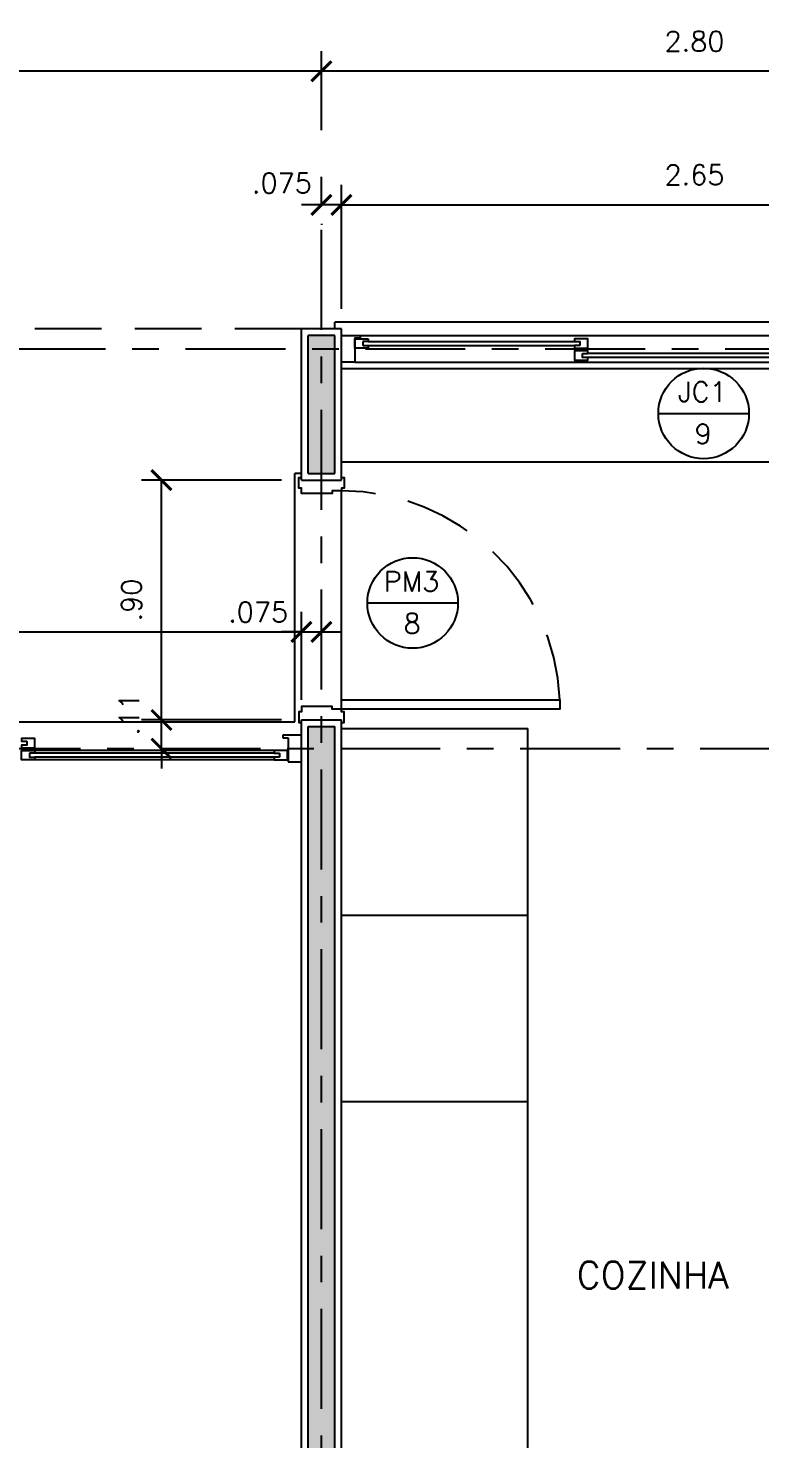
# Model space of a CAD drawing. Header units: millimetres. Extents: x 90.4 to 130, y 123.7 to 148.
# Drawn here: x 116.2 to 118.94, y 136.1 to 141.39 of the extents above; entities that cross this region are included whole.
import ezdxf

# ---------------------------------------------------------------- set-up
doc = ezdxf.new("R2010")
doc.units = ezdxf.units.MM
doc.linetypes.add('CENTER', pattern=[0.6, 0.375, -0.075, 0.075, -0.075])
doc.linetypes.add('HIDDEN', pattern=[0.375, 0.25, -0.125])
for name, color, linetype in [('ALV', 5, 'Continuous'), ('CAIX', 2, 'Continuous'), ('CAIXN', 7, 'Continuous'), ('COTAS', 1, 'Continuous'), ('EIXOS', 141, 'CENTER'), ('LPROJ', 7, 'HIDDEN'), ('LVISTA02', 1, 'Continuous'), ('REVEST', 2, 'Continuous'), ('SOLID', 8, 'Continuous'), ('TEXT', 3, 'Continuous')]:
    doc.layers.add(name, color=color, linetype=linetype)
doc.styles.add('60-50', font='romans.shx', dxfattribs={"height": 0.075})
doc.styles.add('80-50', font='romans.shx', dxfattribs={"height": 0.1})
doc.dimstyles.new('50', dxfattribs={"dimtxt": 0.1, "dimasz": 2.5, "dimexe": 1.25, "dimexo": 0.625, "dimgap": 0.075, "dimtad": 1, "dimzin": 0, "dimdsep": 46, "dimtxsty": '60-50', "dimcen": 2.5, "dimclrt": 3, "dimadec": 0, "dimazin": 0, "dimtfac": 1, "dimtmove": 0, "dimatfit": 3, "dimfxl": 1, "dimarcsym": 0})

# ---------------------------------------------------------------- blocks, each defined once
blk = doc.blocks.new('_ARCHTICK')
at = {"color": 0, "linetype": 'ByBlock', "const_width": 0.15}
blk.add_lwpolyline([(-0.5, -0.5), (0.5, 0.5)], dxfattribs=at)
blk = doc.blocks.new('*D13')
at = {"color": 0, "linetype": 'ByBlock'}
for p, q in [((117.2986, 141.0084), (117.2986, 141.3043)), ((120.0986, 141.2293), (117.2986, 141.2293))]:
    blk.add_line(p, q, dxfattribs=at)
at = {"layer": 'DEFPOINTS', "color": 0, "linetype": 'ByBlock'}
for p in [(117.2986, 141.2293), (117.2986, 140.9334), (120.0986, 140.9334)]:
    blk.add_point(p, dxfattribs=at)
at = {"color": 0, "linetype": 'ByBlock', "xscale": 0.075, "yscale": 0.075, "zscale": 0.075, "rotation": 180}
blk.add_blockref('_ARCHTICK', (117.2986, 141.2293), dxfattribs=at)
at = {"color": 0, "linetype": 'ByBlock', "xscale": 0.075, "yscale": 0.075, "zscale": 0.075}
blk.add_blockref('_ARCHTICK', (120.0986, 141.2293), dxfattribs=at)
at = {"color": 3, "linetype": 'ByBlock', "insert": (118.6986, 141.3418), "char_height": 0.075, "attachment_point": 5, "style": '60-50'}
blk.add_mtext('2.80', dxfattribs=at)
blk = doc.blocks.new('*D14')
at = {"color": 0, "linetype": 'ByBlock'}
for p, q in [((102.7986, 140.1888), (102.7986, 141.3043)), ((117.2986, 141.2293), (102.7986, 141.2293))]:
    blk.add_line(p, q, dxfattribs=at)
at = {"layer": 'DEFPOINTS', "color": 0, "linetype": 'ByBlock'}
for p in [(102.7986, 141.2293), (117.2986, 140.9334), (102.7986, 140.1138)]:
    blk.add_point(p, dxfattribs=at)
at = {"color": 0, "linetype": 'ByBlock', "xscale": 0.075, "yscale": 0.075, "zscale": 0.075, "rotation": 180}
blk.add_blockref('_ARCHTICK', (102.7986, 141.2293), dxfattribs=at)
at = {"color": 0, "linetype": 'ByBlock', "xscale": 0.075, "yscale": 0.075, "zscale": 0.075}
blk.add_blockref('_ARCHTICK', (117.2986, 141.2293), dxfattribs=at)
at = {"color": 3, "linetype": 'ByBlock', "insert": (110.0486, 141.3418), "char_height": 0.075, "attachment_point": 5, "style": '60-50'}
blk.add_mtext('14.50', dxfattribs=at)
blk = doc.blocks.new('*D97')
at = {"color": 0, "linetype": 'ByBlock'}
for p, q in [((117.2236, 138.8696), (117.2236, 139.2002)), ((113.2236, 139.1252), (117.2236, 139.1252))]:
    blk.add_line(p, q, dxfattribs=at)
at = {"layer": 'DEFPOINTS', "color": 0, "linetype": 'ByBlock'}
for p in [(113.2236, 139.1252), (117.2236, 139.1252), (117.2236, 138.7946)]:
    blk.add_point(p, dxfattribs=at)
at = {"color": 0, "linetype": 'ByBlock', "xscale": 0.075, "yscale": 0.075, "zscale": 0.075, "rotation": 180}
blk.add_blockref('_ARCHTICK', (113.2236, 139.1252), dxfattribs=at)
at = {"color": 0, "linetype": 'ByBlock', "xscale": 0.075, "yscale": 0.075, "zscale": 0.075}
blk.add_blockref('_ARCHTICK', (117.2236, 139.1252), dxfattribs=at)
at = {"color": 3, "linetype": 'ByBlock', "insert": (115.2236, 139.2377), "char_height": 0.075, "attachment_point": 5, "style": '60-50'}
blk.add_mtext('4.00', dxfattribs=at)
blk = doc.blocks.new('*D98')
at = {"color": 0, "linetype": 'ByBlock'}
for p, q in [((117.2236, 139.1252), (117.1486, 139.1252)), ((117.2236, 139.1252), (117.2986, 139.1252)), ((117.2986, 139.1252), (117.3736, 139.1252))]:
    blk.add_line(p, q, dxfattribs=at)
at = {"layer": 'DEFPOINTS', "color": 0, "linetype": 'ByBlock'}
for p in [(117.2986, 139.1252), (117.2986, 139.1252), (117.2236, 138.7946)]:
    blk.add_point(p, dxfattribs=at)
at = {"color": 0, "linetype": 'ByBlock', "xscale": 0.075, "yscale": 0.075, "zscale": 0.075}
blk.add_blockref('_ARCHTICK', (117.2236, 139.1252), dxfattribs=at)
at = {"color": 0, "linetype": 'ByBlock', "xscale": 0.075, "yscale": 0.075, "zscale": 0.075, "rotation": 180}
blk.add_blockref('_ARCHTICK', (117.2986, 139.1252), dxfattribs=at)
at = {"color": 3, "linetype": 'ByBlock', "insert": (117.0613, 139.1995), "char_height": 0.075, "attachment_point": 5, "style": '60-50'}
blk.add_mtext('.075', dxfattribs=at)
blk = doc.blocks.new('*D99')
at = {"color": 0, "linetype": 'ByBlock'}
for p, q in [((120.0236, 140.3371), (120.0236, 140.8027)), ((117.3736, 140.7277), (120.0236, 140.7277))]:
    blk.add_line(p, q, dxfattribs=at)
at = {"layer": 'DEFPOINTS', "color": 0, "linetype": 'ByBlock'}
for p in [(120.0236, 140.7277), (117.3736, 140.2621), (120.0236, 140.2621)]:
    blk.add_point(p, dxfattribs=at)
at = {"color": 0, "linetype": 'ByBlock', "xscale": 0.075, "yscale": 0.075, "zscale": 0.075, "rotation": 180}
blk.add_blockref('_ARCHTICK', (117.3736, 140.7277), dxfattribs=at)
at = {"color": 0, "linetype": 'ByBlock', "xscale": 0.075, "yscale": 0.075, "zscale": 0.075}
blk.add_blockref('_ARCHTICK', (120.0236, 140.7277), dxfattribs=at)
at = {"color": 3, "linetype": 'ByBlock', "insert": (118.6986, 140.8402), "char_height": 0.075, "attachment_point": 5, "style": '60-50'}
blk.add_mtext('2.65', dxfattribs=at)
blk = doc.blocks.new('*D102')
at = {"color": 0, "linetype": 'ByBlock'}
for p, q in [((116.6984, 138.7946), (116.6984, 138.8696)), ((117.1486, 138.7946), (116.6234, 138.7946)), ((116.6984, 138.6871), (116.6984, 138.7946)), ((116.6984, 138.6871), (116.6984, 138.6121))]:
    blk.add_line(p, q, dxfattribs=at)
at = {"layer": 'DEFPOINTS', "color": 0, "linetype": 'ByBlock'}
for p in [(116.6984, 138.7946), (117.2236, 138.7946), (116.7051, 138.6871)]:
    blk.add_point(p, dxfattribs=at)
at = {"color": 0, "linetype": 'ByBlock', "xscale": 0.075, "yscale": 0.075, "zscale": 0.075}
for p, rotation in [((116.6984, 138.7946), 270), ((116.6984, 138.6871), 90)]:
    blk.add_blockref('_ARCHTICK', p, dxfattribs=dict(at, rotation=rotation))
at = {"color": 3, "linetype": 'ByBlock', "insert": (116.5777, 138.8165), "char_height": 0.075, "attachment_point": 5, "rotation": 90, "style": '60-50'}
blk.add_mtext('.11', dxfattribs=at)
blk = doc.blocks.new('*D103')
at = {"color": 0, "linetype": 'ByBlock'}
for p, q in [((117.1486, 139.6946), (116.6234, 139.6946)), ((116.6984, 138.7946), (116.6984, 139.6946))]:
    blk.add_line(p, q, dxfattribs=at)
at = {"layer": 'DEFPOINTS', "color": 0, "linetype": 'ByBlock'}
for p in [(116.6984, 139.6946), (117.2236, 139.6946), (117.2236, 138.7946)]:
    blk.add_point(p, dxfattribs=at)
at = {"color": 0, "linetype": 'ByBlock', "xscale": 0.075, "yscale": 0.075, "zscale": 0.075}
for p, rotation in [((116.6984, 139.6946), 90), ((116.6984, 138.7946), 270)]:
    blk.add_blockref('_ARCHTICK', p, dxfattribs=dict(at, rotation=rotation))
at = {"color": 3, "linetype": 'ByBlock', "insert": (116.5859, 139.2446), "char_height": 0.075, "attachment_point": 5, "rotation": 90, "style": '60-50'}
blk.add_mtext('.90', dxfattribs=at)
blk = doc.blocks.new('*D144')
at = {"color": 0, "linetype": 'ByBlock'}
for p, q in [((117.3736, 140.3371), (117.3736, 140.8027)), ((117.2986, 140.7277), (117.2236, 140.7277)), ((117.3736, 140.7277), (117.2986, 140.7277)), ((117.3736, 140.7277), (117.2986, 140.7277)), ((117.3736, 140.7277), (117.4486, 140.7277)), ((117.2986, 140.6565), (117.2986, 140.6527))]:
    blk.add_line(p, q, dxfattribs=at)
at = {"layer": 'DEFPOINTS', "color": 0, "linetype": 'ByBlock'}
for p in [(117.2986, 140.7315), (117.2986, 140.7277), (117.3736, 140.2621)]:
    blk.add_point(p, dxfattribs=at)
at = {"color": 0, "linetype": 'ByBlock', "xscale": 0.075, "yscale": 0.075, "zscale": 0.075}
blk.add_blockref('_ARCHTICK', (117.2986, 140.7277), dxfattribs=at)
at = {"color": 0, "linetype": 'ByBlock', "xscale": 0.075, "yscale": 0.075, "zscale": 0.075, "rotation": 180}
blk.add_blockref('_ARCHTICK', (117.3736, 140.7277), dxfattribs=at)
at = {"color": 3, "linetype": 'ByBlock', "insert": (117.1504, 140.8098), "char_height": 0.075, "attachment_point": 5, "style": '60-50'}
blk.add_mtext('.075', dxfattribs=at)

msp = doc.modelspace()

# ---------------------------------------------------------------- hatches: boundary and pattern name
at = {"layer": 'SOLID'}
h = msp.add_hatch(color=256, dxfattribs=at)
h.paths.add_polyline_path([(113.1986, 138.6371), (113.1986, 138.7371), (111.2986, 138.7371), (111.2986, 138.6371)])
h.paths.add_polyline_path([(111.2986, 134.7371), (111.2986, 134.6371), (113.0986, 134.6371), (113.0986, 134.5871), (113.1986, 134.5871), (113.1986, 134.6371), (114.2486, 134.6371), (114.2486, 134.5871), (114.3486, 134.5871), (114.3486, 134.7371)])
h.paths.add_polyline_path([(113.0986, 132.1626), (113.0986, 131.3616), (112.6624, 131.1871), (112.4986, 131.1871), (112.4986, 131.0871), (113.0986, 131.0871), (113.0986, 129.8871), (113.1986, 129.8871), (113.1986, 131.1871), (113.2486, 131.1871), (113.2486, 131.2871), (113.1986, 131.2871), (113.1986, 133.6371), (113.0986, 133.6371), (113.0986, 132.4371), (112.4986, 132.4371), (112.4986, 132.3371), (112.6624, 132.3371)])
h.paths.add_polyline_path([(111.2986, 128.2871), (111.2986, 128.0871), (113.1986, 128.0871), (113.1986, 128.2871)])
h.paths.add_polyline_path([(114.2486, 128.2871), (114.2486, 128.0871), (116.1986, 128.0871), (116.1986, 128.2871), (115.3986, 128.2871), (115.3986, 128.2971), (115.2986, 128.2971), (115.2986, 128.2871)])
h.paths.add_polyline_path([(114.3486, 129.9871), (114.3486, 129.9971), (114.2486, 129.9971), (114.2486, 129.8871), (115.2986, 129.8871), (115.2986, 129.8771), (115.3986, 129.8771), (115.3986, 129.8871), (116.1986, 129.8871), (116.1986, 129.9871)])
h.paths.add_polyline_path([(116.0986, 131.2871), (116.0986, 131.0871), (117.3486, 131.0871), (117.3486, 132.4371), (116.7486, 132.4371), (116.7486, 133.4871), (120.3286, 133.4871), (120.3286, 133.5871), (120.1486, 133.5871), (120.1486, 133.6371), (120.0486, 133.6371), (120.0486, 133.5871), (117.3486, 133.5871), (117.3486, 133.6371), (117.2486, 133.6371), (117.2486, 133.5871), (114.3486, 133.5871), (114.3486, 133.6371), (114.2486, 133.6371), (114.2486, 133.4871), (116.6486, 133.4871), (116.6486, 132.4371), (114.2486, 132.4371), (114.2486, 131.2871), (114.1986, 131.2871), (114.1986, 131.1871), (114.2486, 131.1871), (114.2486, 130.7371), (114.3486, 130.7371), (114.3486, 132.3371), (117.2486, 132.3371), (117.2486, 131.2871)])
h.paths.add_polyline_path([(117.3486, 138.7696), (117.2486, 138.7696), (117.2486, 134.5871), (117.3486, 134.5871)])
h.paths.add_polyline_path([(117.3486, 140.2371), (117.2486, 140.2371), (117.2486, 139.7196), (117.3486, 139.7196)])

# ---------------------------------------------------------------- linework, layer by layer
at = {"layer": 'ALV'}
for p, q in [((117.2486, 139.7196), (117.2486, 140.2371)), ((117.3486, 140.2371), (117.2486, 140.2371)), ((117.3486, 139.7196), (117.3486, 140.2371)), ((117.2486, 139.7196), (117.3486, 139.7196)), ((117.2486, 134.5871), (117.2486, 138.7696)), ((117.2486, 138.7696), (117.3486, 138.7696)), ((117.3486, 134.5871), (117.3486, 138.7696))]:
    msp.add_line(p, q, dxfattribs=at)
at = {"layer": 'CAIX'}
for p, q in [((117.4236, 140.1896), (117.4236, 140.2246)), ((117.4236, 140.2246), (117.4736, 140.2246)), ((117.4736, 140.2146), (117.4536, 140.2146)), ((117.4536, 140.2146), (117.4536, 140.1996)), ((117.4736, 140.2246), (117.4736, 140.2146)), ((117.4736, 140.2146), (118.2486, 140.2146)), ((117.4736, 140.1896), (117.4236, 140.1896)), ((117.4536, 140.1996), (117.4736, 140.1996)), ((117.4736, 140.1996), (118.2486, 140.1996)), ((117.4736, 140.1996), (117.4736, 140.1896)), ((119.0986, 140.1696), (118.2986, 140.1696)), ((119.0986, 140.1546), (118.2986, 140.1546)), ((117.2236, 138.7371), (117.1536, 138.7371)), ((117.1536, 138.7371), (117.1536, 138.7271)), ((117.1536, 138.7271), (117.1736, 138.7271)), ((117.1736, 138.7271), (117.1736, 138.6371)), ((117.1711, 138.6796), (117.1211, 138.6796)), ((117.1211, 138.6796), (117.1211, 138.6696)), ((117.1711, 138.6446), (117.1711, 138.6796)), ((117.1211, 138.6696), (116.2236, 138.6696)), ((117.1211, 138.6546), (116.2236, 138.6546)), ((117.1211, 138.6696), (117.1411, 138.6696)), ((117.1411, 138.6546), (117.1211, 138.6546)), ((117.1211, 138.6546), (117.1211, 138.6446)), ((117.1211, 138.6446), (117.1711, 138.6446)), ((117.1411, 138.6696), (117.1411, 138.6546)), ((117.1736, 138.6371), (117.2236, 138.6371))]:
    msp.add_line(p, q, dxfattribs=at)
at = {"layer": 'CAIX', "color": 1}
for p, q in [((117.4436, 140.2371), (119.9536, 140.2371)), ((117.4236, 140.1371), (119.9736, 140.1371)), ((117.1211, 138.6796), (116.2236, 138.6796)), ((117.1211, 138.6446), (116.2236, 138.6446))]:
    msp.add_line(p, q, dxfattribs=at)
at = {"layer": 'CAIX'}
for points in [[(117.3736, 140.2371), (117.4436, 140.2371), (117.4436, 140.2271), (117.4236, 140.2271), (117.4236, 140.1371), (117.3736, 140.1371)], [(117.3736, 139.7046), (117.3836, 139.7046), (117.3836, 139.6646), (117.3736, 139.6646), (117.3736, 139.6546), (117.3386, 139.6546), (117.3386, 139.6446), (117.2236, 139.6446), (117.2236, 139.6646), (117.2136, 139.6646), (117.2136, 139.7046), (117.2236, 139.7046)], [(117.3736, 138.7846), (117.3836, 138.7846), (117.3836, 138.8246), (117.3736, 138.8246), (117.3736, 138.8346), (117.3386, 138.8346), (117.3386, 138.8446), (117.2236, 138.8446), (117.2236, 138.8246), (117.2136, 138.8246), (117.2136, 138.7846), (117.2236, 138.7846)], [(117.3736, 138.8346), (117.3736, 138.8696), (118.1936, 138.8696), (118.1936, 138.8346), (117.3736, 138.8346)]]:
    msp.add_lwpolyline(points, dxfattribs=at)
for points in [[(118.2686, 140.1996), (118.2486, 140.1996), (118.2486, 140.1896), (118.2986, 140.1896), (118.2986, 140.2246), (118.2486, 140.2246), (118.2486, 140.2146), (118.2686, 140.2146)], [(118.2786, 140.1696), (118.2986, 140.1696), (118.2986, 140.1796), (118.2486, 140.1796), (118.2486, 140.1446), (118.2986, 140.1446), (118.2986, 140.1546), (118.2786, 140.1546)], [(116.1936, 138.7146), (116.1936, 138.6996), (116.1736, 138.6996), (116.1736, 138.6896), (116.2236, 138.6896), (116.2236, 138.7246), (116.1736, 138.7246), (116.1736, 138.7146)], [(116.2036, 138.6696), (116.2036, 138.6546), (116.2236, 138.6546), (116.2236, 138.6446), (116.1736, 138.6446), (116.1736, 138.6796), (116.2236, 138.6796), (116.2236, 138.6696)]]:
    msp.add_lwpolyline(points, close=True, dxfattribs=at)
at = {"layer": 'CAIX', "color": 8, "linetype": 'HIDDEN'}
msp.add_arc((117.3737, 138.8339), 0.8207, 2.4913, 90.0072, dxfattribs=at)
at = {"layer": 'CAIXN', "color": 8, "ltscale": 0.5}
for p, q in [((118.5628, 139.9451), (118.9028, 139.9451)), ((117.471, 139.2336), (117.811, 139.2336))]:
    msp.add_line(p, q, dxfattribs=at)
for centre in [(118.7328, 139.9451), (117.641, 139.2336)]:
    msp.add_circle(centre, 0.17, dxfattribs=at)
at = {"layer": 'EIXOS'}
for p, q in [((117.2986, 127.4336), (117.2986, 140.9334)), ((116.1135, 140.1871), (124.4359, 140.1871)), ((101.8448, 138.6871), (123.1361, 138.6871))]:
    msp.add_line(p, q, dxfattribs=at)
at = {"layer": 'LPROJ'}
msp.add_line((117.2236, 140.2621), (102.6736, 140.2621), dxfattribs=at)
at = {"layer": 'LVISTA02'}
for p, q in [((120.0486, 140.2871), (117.3486, 140.2871)), ((117.3486, 140.2621), (117.3486, 140.2871)), ((120.0236, 140.1121), (117.3736, 140.1121)), ((120.0236, 139.7621), (117.3736, 139.7621)), ((117.1986, 138.7871), (117.1986, 139.7196)), ((117.2236, 139.7196), (117.1986, 139.7196)), ((117.3736, 138.8696), (117.3736, 139.6546)), ((113.1986, 138.7871), (117.1986, 138.7871)), ((117.3736, 138.7621), (118.0736, 138.7621)), ((118.0736, 134.6121), (118.0736, 138.7621)), ((117.3736, 138.0621), (118.0736, 138.0621)), ((117.3736, 137.3621), (118.0736, 137.3621))]:
    msp.add_line(p, q, dxfattribs=at)
at = {"layer": 'REVEST'}
for p, q in [((117.3736, 140.2621), (117.2236, 140.2621)), ((117.2236, 139.6946), (117.2236, 140.2621)), ((117.3736, 139.6946), (117.3736, 140.2621)), ((117.2236, 139.6946), (117.3736, 139.6946)), ((117.2236, 134.5621), (117.2236, 138.7946)), ((117.2236, 138.7946), (117.3736, 138.7946)), ((117.3736, 134.5621), (117.3736, 138.7946))]:
    msp.add_line(p, q, dxfattribs=at)

# ---------------------------------------------------------------- texts
at = {"layer": 'CAIXN', "color": 2, "ltscale": 0.5, "char_height": 0.075, "attachment_point": 5, "style": '60-50'}
for s, insert in [('JC1', (118.7282, 140.026)), ('9', (118.731, 139.8683)), ('PM3', (117.6364, 139.3145)), ('8', (117.6392, 139.1568))]:
    msp.add_mtext(s, dxfattribs=dict(at, insert=insert))
at = {"layer": 'TEXT', "style": '80-50'}
msp.add_text('COZINHA', height=0.1, dxfattribs=at).set_placement((118.2561, 136.661))

# ---------------------------------------------------------------- dimensions: what is measured, and where the dimension line sits
at = {"layer": 'COTAS'}
for base, p1, p2, override, picture, middle in [((102.7986, 141.2293), (117.2986, 140.9334), (102.7986, 140.1138), {"dimasz": 0.075, "dimexe": 0.075, "dimexo": 0.075, "dimzin": 4, "dimblk1": 'ARCHTICK', "dimblk2": 'ARCHTICK', "dimsah": 1, "dimse1": 1, "dimtmove": 2}, '*D14', (110.0486, 141.3418)), ((117.2986, 141.2293), (120.0986, 140.9334), (117.2986, 140.9334), {"dimasz": 0.075, "dimexe": 0.075, "dimexo": 0.075, "dimzin": 4, "dimblk1": 'ARCHTICK', "dimblk2": 'ARCHTICK', "dimsah": 1, "dimse1": 1, "dimtmove": 2}, '*D13', (118.6986, 141.3418)), ((120.0236, 140.7277), (117.3736, 140.2621), (120.0236, 140.2621), {"dimasz": 0.075, "dimexe": 0.075, "dimexo": 0.075, "dimzin": 4, "dimblk1": 'ARCHTICK', "dimblk2": 'ARCHTICK', "dimsah": 1, "dimse1": 1, "dimtofl": 0, "dimtmove": 2}, '*D99', (118.6986, 140.8402)), ((117.2236, 139.1252), (113.2236, 139.1252), (117.2236, 138.7946), {"dimasz": 0.075, "dimexe": 0.075, "dimexo": 0.075, "dimzin": 4, "dimblk1": 'ARCHTICK', "dimblk2": 'ARCHTICK', "dimsah": 1, "dimse1": 1, "dimtofl": 0, "dimtmove": 2}, '*D97', (115.2236, 139.2377))]:
    dim = msp.add_linear_dim(base=base, p1=p1, p2=p2, dimstyle='50', override=override, dxfattribs=at)
    dim.commit()
    dim.dimension.update_dxf_attribs({"geometry": picture, "text_midpoint": middle})
dim = msp.add_linear_dim(base=(117.2986, 140.7277), p1=(117.3736, 140.2621), p2=(117.2986, 140.7315), dimstyle='50', override={"dimasz": 0.075, "dimexe": 0.075, "dimexo": 0.075, "dimdec": 3, "dimzin": 4, "dimblk1": 'ARCHTICK', "dimblk2": 'ARCHTICK', "dimsah": 1, "dimtmove": 2}, dxfattribs=at)
dim.commit()
dim.dimension.update_dxf_attribs({"geometry": '*D144', "text_midpoint": (117.1504, 140.8098), "dimtype": 160})
dim = msp.add_linear_dim(base=(116.6984, 139.6946), p1=(117.2236, 138.7946), p2=(117.2236, 139.6946), angle=90, dimstyle='50', override={"dimasz": 0.075, "dimexe": 0.075, "dimexo": 0.075, "dimzin": 4, "dimblk1": 'ARCHTICK', "dimblk2": 'ARCHTICK', "dimsah": 1, "dimse1": 1, "dimtofl": 0, "dimtmove": 2}, dxfattribs=at)
dim.commit()
dim.dimension.update_dxf_attribs({"geometry": '*D103', "text_midpoint": (116.5859, 139.2446)})
dim = msp.add_linear_dim(base=(117.2986, 139.1252), p1=(117.2236, 138.7946), p2=(117.2986, 139.1252), text='.075', dimstyle='50', override={"dimasz": 0.075, "dimexe": 0.075, "dimexo": 0.075, "dimzin": 4, "dimblk1": 'ARCHTICK', "dimblk2": 'ARCHTICK', "dimsah": 1, "dimse1": 1, "dimtofl": 0, "dimtmove": 2}, dxfattribs=at)
dim.commit()
dim.dimension.update_dxf_attribs({"geometry": '*D98', "text_midpoint": (117.0613, 139.1995), "dimtype": 160})
dim = msp.add_linear_dim(base=(116.6984, 138.7946), p1=(116.7051, 138.6871), p2=(117.2236, 138.7946), angle=90, dimstyle='50', override={"dimasz": 0.075, "dimexe": 0.075, "dimexo": 0.075, "dimzin": 4, "dimblk1": 'ARCHTICK', "dimblk2": 'ARCHTICK', "dimsah": 1, "dimse1": 1, "dimtofl": 0, "dimtmove": 2}, dxfattribs=at)
dim.commit()
dim.dimension.update_dxf_attribs({"geometry": '*D102', "text_midpoint": (116.5777, 138.8165), "dimtype": 160})

doc.saveas('drawing.dxf')
